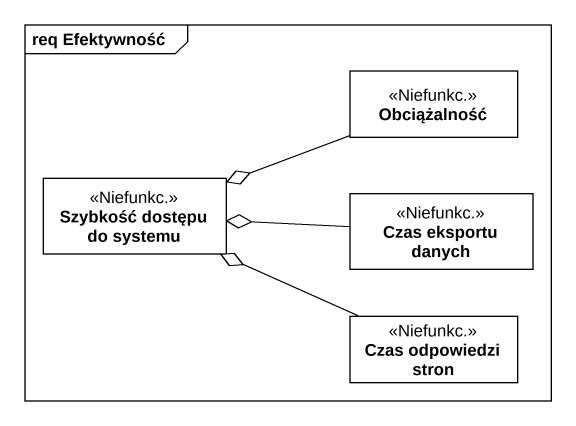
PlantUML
@startuml
mainframe req Efektywność
hide circle
hide empty members
class Obciążalność <<Niefunkc.>>
class "Szybkość dostępu do systemu" as Szybkość_dostępu_do_systemu <<Niefunkc.>>
class "Czas eksportu danych" as Czas_eksportu_danych <<Niefunkc.>>
class "Czas odpowiedzi stron" as Czas_odpowiedzi_stron <<Niefunkc.>>
Obciążalność -left-o Szybkość_dostępu_do_systemu
Czas_eksportu_danych -left-o Szybkość_dostępu_do_systemu
Czas_odpowiedzi_stron -left-o Szybkość_dostępu_do_systemu
@enduml
